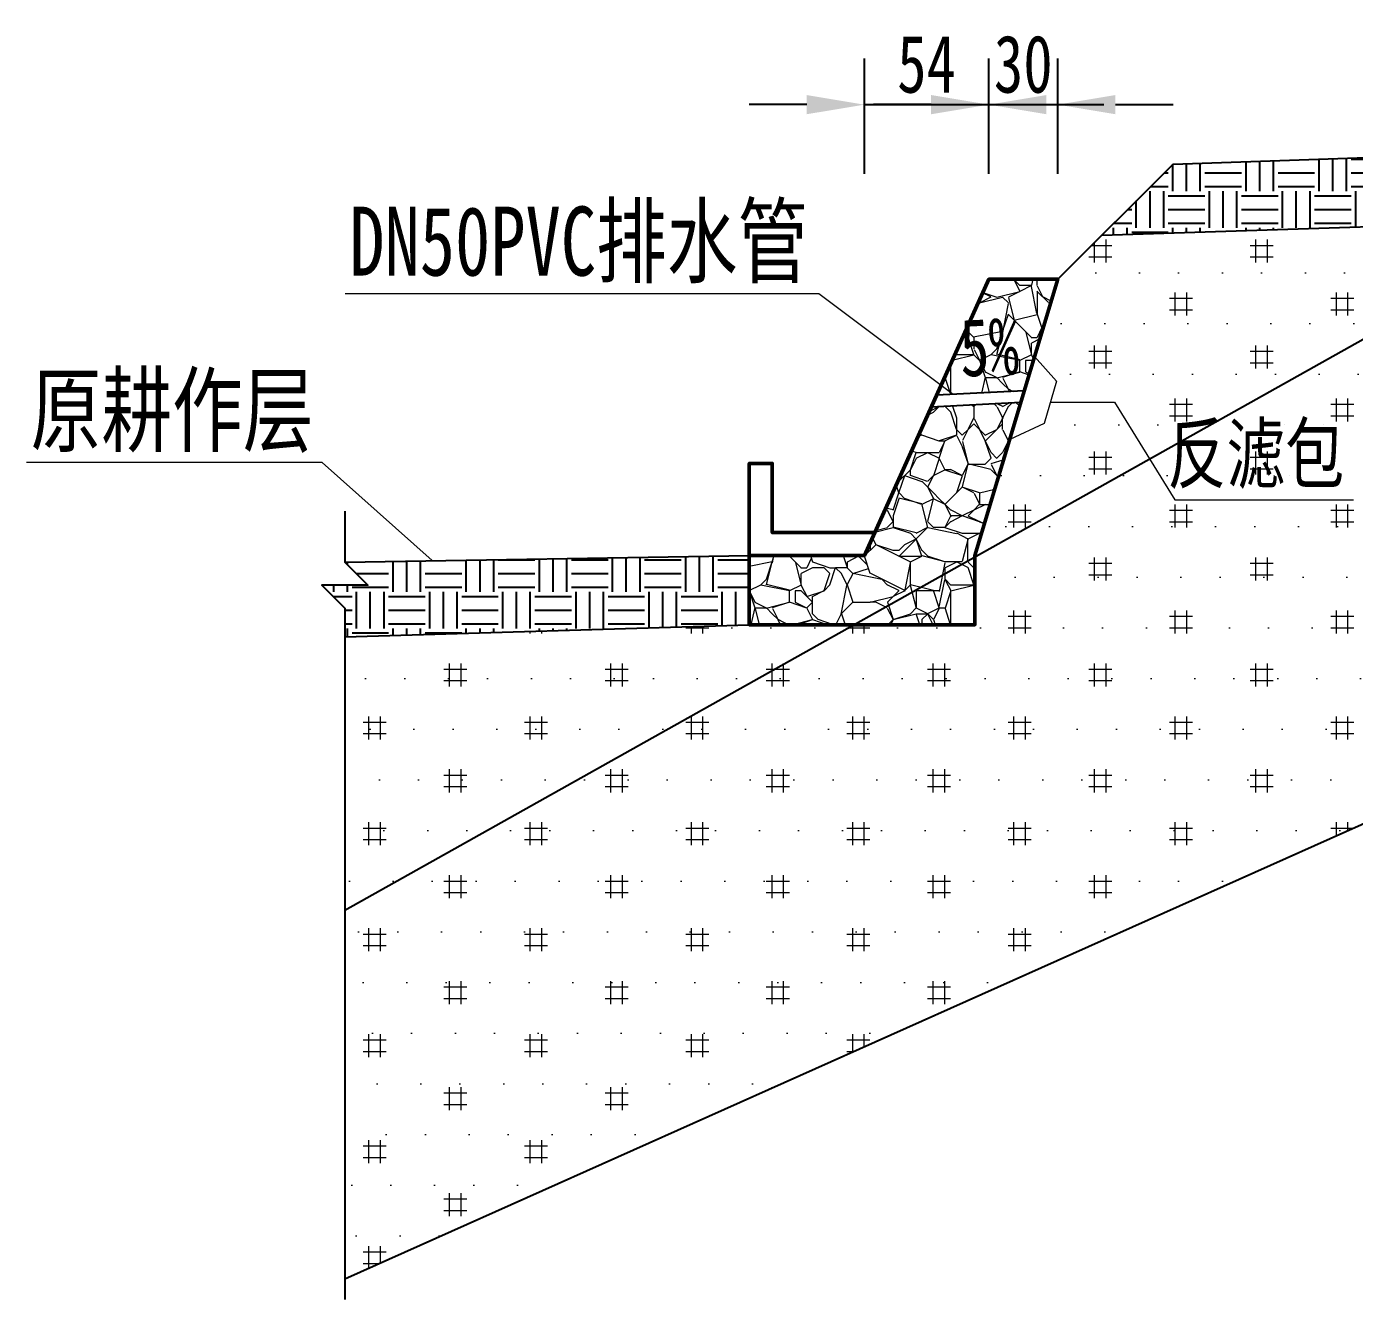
# Model space of a CAD drawing. Extents: x 4283 to 40403, y 1134 to 1764.
# Drawn here: x 4463.3 to 4521, y 1322.5 to 1377.8 of the extents above; entities that cross this region are included whole.
import ezdxf
from ezdxf.enums import TextEntityAlignment as Align

# ---------------------------------------------------------------- set-up
doc = ezdxf.new("R2010")
doc.units = 0
doc.linetypes.add('HIDDEN', pattern=[9.525, 6.35, -3.175])
for name, color, linetype, lineweight in [('0-图案填充 0.09', 8, 'Continuous', 9), ('0-文字 0.15', 7, 'Continuous', 15), ('0-标注 0.09', 4, 'Continuous', 9), ('0-结构粗实线 0.5', 7, 'Continuous', 50), ('0-结构细实线 0.2', 7, 'Continuous', 20)]:
    doc.layers.add(name, color=color, linetype=linetype, lineweight=lineweight)
doc.styles.add('0-仿宋国标', font='', dxfattribs={"width": 0.75})
doc.styles.get('0-仿宋国标').set_extended_font_data('仿宋_GB2312')
doc.dimstyles.new('@100', dxfattribs={"dimtxt": 2.5, "dimasz": 2.5, "dimexe": 2, "dimexo": 0.6, "dimgap": 0.5, "dimtad": 1, "dimdec": 0, "dimlfac": 10, "dimdsep": 46, "dimtxsty": '0-仿宋国标', "dimcen": 3.5, "dimclrd": 4, "dimclre": 4, "dimclrt": 4, "dimazin": 0, "dimtfac": 1, "dimtdec": 0, "dimtmove": 0, "dimatfit": 3, "dimfxl": 3, "dimfxlon": 1, "dimarcsym": 0})

# ---------------------------------------------------------------- blocks, each defined once
blk = doc.blocks.new('*D69')
at = {"layer": '0-标注 0.09', "color": 4, "lineweight": -2, "transparency": 16777216}
for p, q in [((4499.718, 1371.404), (4499.718, 1376.404)), ((4505.118, 1371.404), (4505.118, 1376.404)), ((4497.218, 1374.404), (4494.718, 1374.404)), ((4499.718, 1374.404), (4505.118, 1374.404)), ((4507.618, 1374.404), (4510.118, 1374.404))]:
    blk.add_line(p, q, dxfattribs=at)
at = {"layer": '0-标注 0.09', "color": 4, "transparency": 16777216}
for points in [[(4497.218, 1374.821), (4497.218, 1373.988), (4499.718, 1374.404)], [(4507.618, 1374.821), (4507.618, 1373.988), (4505.118, 1374.404)]]:
    blk.add_solid(points, dxfattribs=at)
at = {"layer": 'Defpoints', "color": 0}
for p in [(4505.118, 1374.404), (4505.118, 1366.826), (4499.718, 1358.826)]:
    blk.add_point(p, dxfattribs=at)
at = {"layer": '0-标注 0.09', "color": 4, "transparency": 16777216, "insert": (4502.418, 1376.154), "char_height": 2.5, "attachment_point": 5, "style": '0-仿宋国标'}
blk.add_mtext('54', dxfattribs=at)
blk = doc.blocks.new('*D70')
at = {"layer": '0-标注 0.09', "color": 4, "lineweight": -2, "transparency": 16777216}
for p, q in [((4505.118, 1371.404), (4505.118, 1376.404)), ((4508.118, 1371.404), (4508.118, 1376.404)), ((4502.618, 1374.404), (4500.118, 1374.404)), ((4505.118, 1374.404), (4508.118, 1374.404)), ((4510.618, 1374.404), (4513.118, 1374.404))]:
    blk.add_line(p, q, dxfattribs=at)
at = {"layer": '0-标注 0.09', "color": 4, "transparency": 16777216}
for points in [[(4502.618, 1374.821), (4502.618, 1373.988), (4505.118, 1374.404)], [(4510.618, 1374.821), (4510.618, 1373.988), (4508.118, 1374.404)]]:
    blk.add_solid(points, dxfattribs=at)
at = {"layer": 'Defpoints', "color": 0}
for p in [(4508.118, 1374.404), (4505.118, 1366.826), (4508.118, 1366.826)]:
    blk.add_point(p, dxfattribs=at)
at = {"layer": '0-标注 0.09', "color": 4, "transparency": 16777216, "insert": (4506.618, 1376.154), "char_height": 2.5, "attachment_point": 5, "style": '0-仿宋国标'}
blk.add_mtext('30', dxfattribs=at)

msp = doc.modelspace()

# ---------------------------------------------------------------- hatches: boundary and pattern name
h = msp.add_hatch()
h.set_pattern_fill('EARTH', color=2, scale=0.25, style=0)
h.set_pattern_definition([(0, (4535.1369, 1029.5337), (1.5875, 1.5875), [1.5875, -1.5875]), (0, (4535.1369, 1030.129), (1.5875, 1.5875), [1.5875, -1.5875]), (0, (4535.1369, 1030.7243), (1.5875, 1.5875), [1.5875, -1.5875]), (90, (4535.3354, 1030.9228), (-1.5875, 1.5875), [1.5875, -1.5875]), (90, (4535.9307, 1030.9228), (-1.5875, 1.5875), [1.5875, -1.5875]), (90, (4536.526, 1030.9228), (-1.5875, 1.5875), [1.5875, -1.5875])])
h.paths.add_polyline_path([(4532.47, 1371.064), (4532.47, 1372.489), (4513.118, 1371.826), (4510.032, 1368.74), (4530.621, 1369.404), (4531.588, 1369.946)])
h.paths.add_polyline_path([(4532.47, 1370.441), (4530.621, 1369.404), (4532.47, 1369.464)], flags=17)
h.paths.add_polyline_path([(4532.47, 1371.064), (4531.588, 1369.946), (4532.47, 1370.441)], flags=17)
h = msp.add_hatch()
h.set_pattern_fill('EARTH', color=2, scale=0.25, style=0)
h.set_pattern_definition([(0, (4536.213, 1037.5358), (1.5875, 1.5875), [1.5875, -1.5875]), (0, (4536.213, 1038.131), (1.5875, 1.5875), [1.5875, -1.5875]), (0, (4536.213, 1038.7264), (1.5875, 1.5875), [1.5875, -1.5875]), (90, (4536.4115, 1038.9248), (-1.5875, 1.5875), [1.5875, -1.5875]), (90, (4537.0068, 1038.9248), (-1.5875, 1.5875), [1.5875, -1.5875]), (90, (4537.6021, 1038.9248), (-1.5875, 1.5875), [1.5875, -1.5875])])
h.paths.add_polyline_path([(4494.718, 1354.826), (4491.323, 1354.772), (4485.578, 1351.551), (4494.718, 1351.826)])
h.paths.add_polyline_path([(4491.323, 1354.772), (4477.16, 1354.545), (4478.16, 1353.545), (4476.16, 1353.545), (4477.16, 1352.545), (4477.16, 1351.297), (4485.578, 1351.551)])
h.paths.add_polyline_path([(4490.541, 1354.013), (4491.338, 1354.81), (4491.994, 1354.154), (4491.197, 1353.357)], flags=24)
at = {"layer": '0-图案填充 0.09'}
h = msp.add_hatch(dxfattribs=at)
h.set_pattern_fill('回填土', color=256, scale=10, style=0, double=1)
h.set_pattern_definition([(0, (-211.54, 390.293), (1.5, 2.2), [0, -1.7, 0, -1.9]), (0, (-212.04, 390.293), (3.5, 2.3), [1, -6]), (0, (-212.04, 390.793), (3.5, 2.3), [1, -6]), (90, (-211.79, 390.043), (-3.5, 2.3), [1, -3.6]), (90, (-211.29, 390.043), (-3.5, 2.3), [1, -3.6])])
h.paths.add_polyline_path([(4532.47, 1348.145), (4532.47, 1358.897), (4531.47, 1359.897), (4533.47, 1359.897), (4532.47, 1360.897), (4532.47, 1369.464), (4530.621, 1369.404), (4504.518, 1354.77), (4504.518, 1351.826), (4499.266, 1351.826), (4477.16, 1339.433), (4477.16, 1323.423)])
h.paths.add_polyline_path([(4499.266, 1351.826), (4494.718, 1351.826), (4477.16, 1351.297), (4477.16, 1339.433)], flags=17)
h.paths.add_polyline_path([(4529.424, 1368.733), (4530.077, 1369.386), (4510.032, 1368.74), (4508.118, 1366.826), (4507.11, 1363.467), (4508.058, 1362.404), (4507.791, 1361.486), (4510.578, 1361.486), (4512.101, 1359.021)], flags=17)
h.paths.add_polyline_path([(4512.101, 1359.021), (4510.578, 1361.486), (4507.791, 1361.486), (4507.524, 1360.567), (4506.03, 1359.865), (4504.518, 1354.826), (4504.518, 1354.77)], flags=17)
h.paths.add_polyline_path([(4512.026, 1356.709), (4521.505, 1356.709), (4521.505, 1361.797), (4512.026, 1361.797)], flags=24)
h = msp.add_hatch(dxfattribs=at)
h.set_pattern_fill('干砌块石1', color=256, scale=10, style=0, double=1)
h.set_pattern_definition([(180, (-203.29, 400.293), (-1e-15, -10), [0.25, -9.75]), (71.5651, (-202.79, 398.543), (-1.17e-05, 9.999998), [0.79057, -30.8322]), (135, (-202.54, 399.293), (0, 10.000003), [0.353553, -13.7886]), (180, (-202.54, 398.543), (-1e-15, -10), [0.25, -9.75]), (135, (-202.79, 399.543), (0, 10.000003), [0.353553, -13.7886]), (18.4349, (-202.79, 399.793), (-9.999998, 1.17e-05), [0.79057, -30.8322]), (225, (-202.54, 399.793), (1e-15, 10.000003), [0.353553, -13.7886]), (333.435, (-202.79, 399.543), (-10, -1.34e-05), [0.559017, -21.8017]), (180, (-202.29, 399.793), (-1e-15, -10), [0.25, -9.75]), (225, (-202.29, 399.293), (1e-15, 10.000003), [0.353553, -13.7886]), (270, (-202.54, 399.043), (10, -2e-15), [0.5, -9.5]), (333.435, (-202.04, 399.793), (-10, -1.34e-05), [0.559017, -21.8017]), (26.5651, (-202.29, 399.293), (-10, -4e-06), [0.559017, -21.8017]), (153.435, (-201.79, 399.543), (-10, -1.34e-05), [0.559017, -21.8017]), (18.4349, (-202.29, 399.293), (-9.999998, 1.17e-05), [0.79057, -30.8322]), (45, (-201.79, 397.543), (0, 10.000003), [0.353553, -13.7886]), (0, (-201.79, 397.793), (0, 10), [0.25, -9.75]), (296.565, (-203.04, 398.043), (1.34e-05, 10), [0.559017, -21.8017]), (288.435, (-203.04, 398.293), (-5.8e-06, 9.999998), [0.79057, -30.8322]), (333.435, (-202.79, 397.543), (-10, -1.34e-05), [0.559017, -21.8017]), (0, (-202.79, 397.293), (0, 10), [0.5, -9.5]), (315, (-202.29, 397.293), (2e-15, 10.000003), [0.353553, -13.7886]), (270, (-202.04, 397.293), (10, -2e-15), [0.25, -9.75]), (26.5651, (-202.29, 397.293), (-10, -4e-06), [0.559017, -21.8017]), (108.435, (-201.79, 397.543), (-5.8e-06, 9.999998), [0.79057, -30.8322]), (225, (-201.79, 397.543), (1e-15, 10.000003), [0.353553, -13.7886]), (315, (-202.04, 397.043), (2e-15, 10.000003), [0.353553, -13.7886]), (116.565, (-201.79, 397.793), (1.34e-05, 10), [0.559017, -21.8017]), (0, (-202.04, 398.293), (0, 10), [0.5, -9.5]), (153.435, (-202.04, 398.293), (-10, -1.34e-05), [0.559017, -21.8017]), (225, (-202.79, 398.543), (1e-15, 10.000003), [0.353553, -13.7886]), (341.565, (-202.54, 398.543), (-9.999998, 5.8e-06), [0.79057, -30.8322]), (45, (-201.79, 398.293), (0, 10.000003), [0.353553, -13.7886]), (45, (-201.79, 396.293), (0, 10.000003), [0.353553, -13.7886]), (315, (-201.79, 395.543), (2e-15, 10.000003), [0.353553, -13.7886]), (101.31, (-202.79, 395.293), (-1.375e-05, 10.0000029), [1.27475, -49.7154]), (153.435, (-202.04, 395.793), (-10, -1.34e-05), [0.559017, -21.8017]), (116.565, (-202.54, 396.043), (1.34e-05, 10), [0.559017, -21.8017]), (270, (-202.79, 396.293), (10, -2e-15), [1, -9]), (315, (-202.79, 396.293), (2e-15, 10.000003), [0.707107, -13.435]), (315, (-202.29, 395.793), (2e-15, 10.000003), [0.353553, -13.7886]), (251.565, (-201.79, 396.543), (5.8e-06, 9.999998), [0.79057, -30.8322]), (333.435, (-202.04, 395.543), (-10, -1.34e-05), [0.559017, -21.8017]), (63.4349, (-202.04, 395.793), (4e-06, 10), [0.559017, -21.8017]), (315, (-202.04, 395.793), (2e-15, 10.000003), [0.353553, -13.7886]), (0, (-201.79, 394.293), (0, 10), [0.25, -9.75]), (71.5651, (-201.79, 393.543), (-1.17e-05, 9.999998), [0.79057, -30.8322]), (0, (-203.04, 394.293), (0, 10), [0.25, -9.75]), (206.565, (-202.54, 394.293), (-10, 1.34e-05), [0.559017, -21.8017]), (270, (-203.04, 394.043), (10, -2e-15), [0.5, -9.5]), (180, (-202.04, 394.293), (-1e-15, -10), [0.5, -9.5]), (63.4349, (-202.79, 394.293), (4e-06, 10), [0.447214, -21.9135]), (341.565, (-202.54, 394.543), (-9.999998, 5.8e-06), [0.79057, -30.8322]), (71.5651, (-202.04, 393.293), (-1.17e-05, 9.999998), [0.79057, -30.8322]), (135, (-201.79, 394.043), (0, 10.000003), [0.353553, -13.7886]), (45, (-202.04, 393.293), (-10.000003, 0), [0.353553, -13.7886]), (288.435, (-202.79, 395.293), (-5.8e-06, 9.999998), [0.79057, -30.8322]), (255.964, (-202.79, 397.543), (-4.49e-05, 10.0000058), [1.03078, -40.2003]), (296.565, (-202.04, 397.043), (1.34e-05, 10), [0.559017, -21.8017]), (90, (-202.79, 396.543), (-10, 6e-16), [0.75, -9.25]), (315, (-201.79, 396.793), (2e-15, 10.000003), [0.353553, -13.7886]), (315, (-204.04, 399.793), (2e-15, 10.000003), [0.353553, -13.7886]), (26.5651, (-203.79, 399.043), (-10, -4e-06), [0.559017, -21.8017]), (153.435, (-203.29, 399.293), (-10, -1.34e-05), [0.559017, -21.8017]), (108.435, (-204.79, 399.043), (-5.8e-06, 9.999998), [0.79057, -30.8322]), (45, (-205.04, 398.793), (-10.000003, 0), [0.353553, -13.7886]), (225, (-204.79, 400.043), (1e-15, 10.000003), [0.353553, -13.7886]), (296.565, (-205.04, 399.793), (1.34e-05, 10), [0.559017, -21.8017]), (315, (-204.79, 399.293), (2e-15, 10.000003), [0.353553, -13.7886]), (45, (-204.54, 399.043), (0, 10.000003), [0.353553, -13.7886]), (198.435, (-204.04, 399.043), (-9.999998, -5.8e-06), [0.79057, -30.8322]), (63.4349, (-204.29, 399.293), (4e-06, 10), [0.559017, -21.8017]), (251.565, (-204.04, 399.793), (5.8e-06, 9.999998), [0.79057, -30.8322]), (0, (-204.29, 399.043), (0, 10), [0.5, -9.5]), (104.036, (-203.79, 396.793), (4.49e-05, 10.0000058), [1.03078, -40.2003]), (45, (-204.04, 397.793), (0, 10.000003), [0.707107, -13.435]), (90, (-204.04, 397.043), (-10, 6e-16), [0.25, -9.75]), (90, (-204.04, 397.293), (-10, 6e-16), [0.25, -9.75]), (63.4349, (-204.04, 397.793), (4e-06, 10), [0.559017, -21.8017]), (0, (-203.79, 398.293), (0, 10), [0.25, -9.75]), (194.036, (-204.29, 397.793), (-10.0000058, 4.49e-05), [1.03078, -40.2003]), (270, (-205.29, 397.543), (10, -2e-15), [0.5, -9.5]), (0, (-205.29, 397.043), (0, 10), [0.25, -9.75]), (296.565, (-204.54, 398.293), (1.34e-05, 10), [0.559017, -21.8017]), (168.69, (-203.79, 396.793), (-10.0000029, 1.375e-05), [1.27475, -49.7154]), (135, (-204.04, 397.543), (0, 10.000003), [0.353553, -13.7886]), (0, (-205.04, 397.043), (0, 10), [1, -9]), (0, (-204.29, 397.793), (0, 10), [0.25, -9.75]), (315, (-204.79, 398.543), (2e-15, 10.000003), [0.353553, -13.7886]), (108.435, (-203.79, 398.293), (-5.8e-06, 9.999998), [0.79057, -30.8322]), (296.565, (-204.79, 398.793), (1.34e-05, 10), [0.559017, -21.8017]), (270, (-203.79, 399.043), (10, -2e-15), [0.75, -9.25]), (284.036, (-206.04, 399.793), (4.49e-05, 10.0000058), [1.03078, -40.2003]), (296.565, (-206.29, 400.043), (1.34e-05, 10), [0.559017, -21.8017]), (288.435, (-206.04, 399.543), (-5.8e-06, 9.999998), [0.79057, -30.8322]), (333.435, (-207.54, 399.293), (-10, -1.34e-05), [0.559017, -21.8017]), (116.565, (-206.79, 398.543), (1.34e-05, 10), [0.559017, -21.8017]), (71.5651, (-207.04, 399.043), (-1.17e-05, 9.999998), [0.79057, -30.8322]), (0, (-207.54, 399.293), (0, 10), [0.5, -9.5]), (63.4349, (-207.04, 399.293), (4e-06, 10), [0.559017, -21.8017]), (180, (-206.79, 399.793), (-1e-15, -10), [0.25, -9.75]), (26.5651, (-206.79, 399.793), (-10, -4e-06), [0.559017, -21.8017]), (180, (-206.54, 398.543), (-1e-15, -10), [0.25, -9.75]), (198.435, (-206.29, 400.043), (-9.999998, -5.8e-06), [0.79057, -30.8322]), (333.435, (-206.04, 397.793), (-10, -1.34e-05), [0.559017, -21.8017]), (251.565, (-206.04, 398.293), (5.8e-06, 9.999998), [0.79057, -30.8322]), (333.435, (-207.29, 397.293), (-10, -1.34e-05), [0.559017, -21.8017]), (296.565, (-207.54, 397.793), (1.34e-05, 10), [0.559017, -21.8017]), (135, (-206.79, 397.043), (0, 10.000003), [0.353553, -13.7886]), (135, (-207.04, 397.293), (0, 10.000003), [0.353553, -13.7886]), (135, (-207.29, 397.543), (-10.000003, 0), [0.353553, -13.7886]), (63.4349, (-207.54, 397.793), (4e-06, 10), [0.559017, -21.8017]), (225, (-207.29, 398.293), (1e-15, 10.000003), [0.353553, -13.7886]), (135, (-206.54, 396.793), (0, 10.000003), [0.353553, -13.7886]), (45, (-206.79, 397.043), (-10.000003, 0), [1.06066, -13.0815]), (75.9638, (-206.04, 397.793), (-1e-05, 10.0000058), [1.03078, -40.2003]), (26.5651, (-207.29, 398.293), (-10, -4e-06), [0.559017, -21.8017]), (341.565, (-206.79, 398.543), (-9.999998, 5.8e-06), [0.79057, -30.8322]), (251.565, (-207.04, 399.043), (5.8e-06, 9.999998), [0.79057, -30.8322]), (243.435, (-205.79, 398.793), (-1.34e-05, 10), [0.559017, -21.8017]), (153.435, (-206.04, 398.293), (-10, -1.34e-05), [0.559017, -21.8017]), (296.565, (-205.54, 397.543), (1.34e-05, 10), [0.559017, -21.8017]), (225, (-205.29, 397.043), (1e-15, 10.000003), [0.353553, -13.7886]), (206.565, (-205.04, 397.043), (-10, 1.34e-05), [0.559017, -21.8017]), (161.565, (-205.29, 397.543), (-9.999998, 5.8e-06), [0.79057, -30.8322]), (345.964, (-205.79, 398.793), (-10.0000058, -4.49e-05), [1.03078, -40.2003]), (0, (-205.79, 398.793), (0, 10), [0.75, -9.25]), (284.036, (-204.04, 396.043), (4.49e-05, 10.0000058), [1.03078, -40.2003]), (206.565, (-203.54, 396.293), (-10, 1.34e-05), [0.559017, -21.8017]), (180, (-203.29, 396.543), (-1e-15, -10), [0.25, -9.75]), (14.0362, (-205.29, 395.793), (-10.0000058, 1e-05), [1.03078, -40.2003]), (26.5651, (-205.29, 395.793), (-10, -4e-06), [0.559017, -21.8017]), (153.435, (-204.79, 396.043), (-10, -1.34e-05), [0.559017, -21.8017]), (341.565, (-205.29, 396.293), (-9.999998, 5.8e-06), [0.79057, -30.8322]), (315, (-204.29, 396.043), (2e-15, 10.000003), [0.353553, -13.7886]), (14.0362, (-204.54, 396.043), (-10.0000058, 1e-05), [1.03078, -40.2003]), (26.5651, (-205.29, 393.293), (-10, -4e-06), [0.559017, -21.8017]), (45, (-204.79, 393.543), (0, 10.000003), [0.353553, -13.7886]), (71.5651, (-204.54, 393.793), (-1.17e-05, 9.999998), [0.79057, -30.8322]), (75.9638, (-204.54, 393.543), (-1e-05, 10.0000058), [1.03078, -40.2003]), (165.964, (-203.54, 393.293), (-10.0000058, -4.49e-05), [1.03078, -40.2003]), (168.69, (-203.54, 393.293), (-10.0000029, 1.375e-05), [1.27475, -49.7154]), (258.69, (-204.04, 395.793), (1.375e-05, 10.0000029), [1.27475, -49.7154]), (315, (-204.04, 395.293), (-10.000003, 2e-15), [1.06066, -13.0815]), (71.5651, (-204.29, 394.543), (-1.17e-05, 9.999998), [0.79057, -30.8322]), (333.435, (-206.29, 395.793), (-10, -1.34e-05), [0.559017, -21.8017]), (206.565, (-206.04, 396.543), (-10, 1.34e-05), [0.559017, -21.8017]), (180, (-206.04, 396.543), (-1e-15, -10), [0.5, -9.5]), (180, (-206.79, 396.043), (-1e-15, -10), [0.5, -9.5]), (135, (-207.29, 396.043), (0, 10.000003), [0.353553, -13.7886]), (348.69, (-207.54, 396.043), (-10.0000029, 1.375e-05), [1.27475, -49.7154]), (243.435, (-206.54, 396.543), (-1.34e-05, 10), [0.559017, -21.8017]), (341.565, (-206.79, 396.043), (-9.999998, 5.8e-06), [0.79057, -30.8322]), (225, (-206.54, 396.293), (1e-15, 10.000003), [0.353553, -13.7886]), (0, (-206.54, 393.543), (0, 10), [1, -9]), (108.435, (-205.54, 393.543), (-5.8e-06, 9.999998), [0.79057, -30.8322]), (153.435, (-205.79, 394.293), (-10, -1.34e-05), [0.559017, -21.8017]), (135, (-205.54, 394.293), (0, 10.000003), [0.353553, -13.7886]), (270, (-205.54, 394.293), (10, -2e-15), [0.25, -9.75]), (270, (-205.54, 394.043), (10, -2e-15), [0.25, -9.75]), (14.0362, (-206.54, 393.293), (-10.0000058, 1e-05), [1.03078, -40.2003]), (258.69, (-206.79, 394.543), (1.375e-05, 10.0000029), [1.27475, -49.7154]), (180, (-207.04, 393.293), (-1e-15, -10), [0.25, -9.75]), (270, (-206.79, 394.293), (10, -2e-15), [0.5, -9.5]), (161.565, (-206.79, 394.543), (-9.999998, 5.8e-06), [0.79057, -30.8322]), (315, (-206.79, 393.793), (2e-15, 10.000003), [0.353553, -13.7886]), (206.565, (-206.29, 394.543), (-10, 1.34e-05), [0.559017, -21.8017]), (180, (-206.04, 394.543), (-1e-15, -10), [0.75, -9.25]), (296.565, (-206.79, 393.793), (1.34e-05, 10), [0.559017, -21.8017]), (255.964, (-205.79, 395.543), (-4.49e-05, 10.0000058), [1.03078, -40.2003]), (90, (-205.79, 394.543), (-10, 6e-16), [1, -9]), (26.5651, (-205.79, 395.543), (-10, -4e-06), [0.559017, -21.8017]), (191.31, (-204.29, 394.543), (-10.0000029, -1.375e-05), [1.27475, -49.7154]), (296.565, (-205.54, 393.793), (1.34e-05, 10), [0.559017, -21.8017]), (315, (-205.54, 393.543), (2e-15, 10.000003), [0.353553, -13.7886]), (0, (-206.04, 395.793), (0, 10), [0.75, -9.25]), (161.565, (-205.29, 396.293), (-9.999998, 5.8e-06), [0.79057, -30.8322]), (333.435, (-205.79, 396.543), (-10, -1.34e-05), [0.559017, -21.8017]), (75.9638, (-207.54, 396.293), (-1e-05, 10.0000058), [1.03078, -40.2003]), (296.565, (-206.79, 397.043), (1.34e-05, 10), [0.559017, -21.8017]), (153.435, (-206.04, 396.543), (-10, -1.34e-05), [0.559017, -21.8017]), (206.565, (-205.54, 396.793), (-10, 1.34e-05), [0.559017, -21.8017]), (225, (-205.54, 396.793), (1e-15, 10.000003), [0.353553, -13.7886]), (116.565, (-203.54, 396.293), (1.34e-05, 10), [0.559017, -21.8017]), (135, (-203.54, 396.543), (0, 10.000003), [0.353553, -13.7886]), (14.0362, (-203.79, 395.043), (-10.0000058, 1e-05), [1.03078, -40.2003]), (206.565, (-203.04, 396.543), (-10, 1.34e-05), [0.559017, -21.8017]), (284.036, (-203.29, 394.543), (4.49e-05, 10.0000058), [1.03078, -40.2003]), (206.565, (-203.04, 393.543), (-10, 1.34e-05), [0.559017, -21.8017]), (333.435, (-203.54, 398.293), (-10, -1.34e-05), [0.559017, -21.8017]), (180, (-203.04, 396.543), (-1e-15, -10), [0.5, -9.5]), (18.4349, (-203.54, 398.293), (-9.999998, 1.17e-05), [0.79057, -30.8322]), (206.565, (-202.79, 399.543), (-10, 1.34e-05), [0.559017, -21.8017]), (315, (-203.54, 394.793), (-10.000003, 2e-15), [0.707107, -13.435]), (180, (-203.04, 393.293), (-1e-15, -10), [0.25, -9.75]), (14.0362, (-203.4567, 399.3764), (-10.0000058, 1e-05), [0.687184, -40.5439]), (315, (-206.29, 400.293), (-10.000003, 2e-15), [0.353553, -13.7886]), (45, (-206.04, 400.043), (-10.000003, 0), [0.353553, -13.7886]), (315, (-205.29, 400.293), (-10.000003, 2e-15), [0.353553, -13.7886]), (26.5651, (-205.04, 400.043), (-10, -4e-06), [0.559017, -21.8017]), (243.435, (-205.79, 400.293), (-1.34e-05, 10), [0.559017, -21.8017]), (116.565, (-205.04, 399.793), (1.34e-05, 10), [0.559017, -21.8017]), (270, (-206.29, 400.293), (10, -2e-15), [0.25, -9.75]), (243.435, (-201.79, 400.293), (-1.34e-05, 10), [0.559017, -21.8017]), (296.565, (-204.29, 400.293), (1.34e-05, 10), [0.559017, -21.8017]), (71.5651, (-203.79, 399.543), (-1.17e-05, 9.999998), [0.79057, -30.8322]), (225, (-204.54, 400.293), (-10.000003, 1e-15), [0.353553, -13.7886]), (315, (-203.29, 400.293), (2e-15, 10.000003), [0.707107, -13.435]), (116.565, (-203.04, 399.793), (1.34e-05, 10), [0.559017, -21.8017]), (255.964, (-203.54, 400.293), (-4.49e-05, 10.0000058), [0.801715, -40.4293]), (45, (-202.04, 400.043), (-10.000003, 0), [0.353553, -13.7886]), (116.565, (-202.54, 392.043), (1.34e-05, 10), [0.559017, -21.8017]), (45, (-202.79, 392.543), (-10.000003, 0), [0.353553, -13.7886]), (90, (-202.54, 392.293), (-10, 6e-16), [0.75, -9.25]), (315, (-202.54, 392.293), (-10.000003, 2e-15), [0.353553, -13.7886]), (26.5651, (-202.04, 391.543), (-10, -4e-06), [0.559017, -21.8017]), (161.565, (-201.54, 391.793), (-9.999998, 5.8e-06), [0.79057, -30.8322]), (341.565, (-202.54, 392.043), (-9.999998, 5.8e-06), [0.79057, -30.8322]), (206.565, (-201.79, 391.793), (-10, 1.34e-05), [0.559017, -21.8017]), (26.5651, (-201.79, 390.293), (-10, -4e-06), [0.279508, -22.0812]), (18.4349, (-201.79, 390.543), (-9.999998, 1.17e-05), [0.263523, -31.3593]), (296.565, (-202.29, 391.293), (1.34e-05, 10), [0.559017, -21.8017]), (26.5651, (-203.04, 391.043), (-10, -4e-06), [0.559017, -21.8017]), (315, (-202.54, 391.293), (-10.000003, 2e-15), [0.353553, -13.7886]), (315, (-202.29, 391.043), (-10.000003, 2e-15), [0.353553, -13.7886]), (315, (-202.04, 390.793), (-10.000003, 2e-15), [0.353553, -13.7886]), (296.565, (-202.04, 390.793), (1.34e-05, 10), [0.559017, -21.8017]), (225, (-202.04, 391.543), (1e-15, 10.000003), [0.353553, -13.7886]), (225, (-202.29, 391.543), (-10.000003, 1e-15), [0.353553, -13.7886]), (116.565, (-203.79, 391.543), (1.34e-05, 10), [0.559017, -21.8017]), (333.435, (-204.04, 392.043), (-10, -1.34e-05), [0.559017, -21.8017]), (45, (-203.54, 391.543), (0, 10.000003), [0.353553, -13.7886]), (255.964, (-205.04, 392.543), (-4.49e-05, 10.0000058), [1.03078, -40.2003]), (333.435, (-205.04, 392.793), (-10, -1.34e-05), [0.559017, -21.8017]), (284.036, (-205.04, 392.543), (4.49e-05, 10.0000058), [1.03078, -40.2003]), (135, (-204.29, 392.293), (-10.000003, 0), [0.353553, -13.7886]), (180, (-204.54, 392.543), (-1e-15, -10), [0.5, -9.5]), (225, (-205.04, 391.793), (1e-15, 10.000003), [0.353553, -13.7886]), (315, (-205.04, 391.793), (2e-15, 10.000003), [0.353553, -13.7886]), (14.0362, (-204.54, 392.543), (-10.0000058, 1e-05), [1.03078, -40.2003]), (135, (-204.04, 392.043), (0, 10.000003), [0.353553, -13.7886]), (296.565, (-204.29, 392.543), (1.34e-05, 10), [0.559017, -21.8017]), (198.435, (-203.54, 392.793), (-9.999998, -5.8e-06), [0.79057, -30.8322]), (296.565, (-203.54, 391.293), (1.34e-05, 10), [0.559017, -21.8017]), (243.435, (-203.29, 390.793), (-1.34e-05, 10), [0.559017, -21.8017]), (270, (-203.29, 390.793), (10, -2e-15), [0.5, -9.5]), (296.565, (-204.54, 391.293), (1.34e-05, 10), [0.559017, -21.8017]), (243.435, (-204.29, 390.793), (-1.34e-05, 10), [0.559017, -21.8017]), (90, (-204.29, 390.293), (-10, 6e-16), [0.5, -9.5]), (225, (-204.29, 390.543), (-10.000003, 1e-15), [0.353553, -13.7886]), (63.4349, (-204.29, 390.793), (4e-06, 10), [0.559017, -21.8017]), (333.435, (-204.79, 391.543), (-10, -1.34e-05), [0.559017, -21.8017]), (26.5651, (-204.29, 391.293), (-10, -4e-06), [0.559017, -21.8017]), (315, (-204.79, 391.543), (-10.000003, 2e-15), [0.353553, -13.7886]), (45, (-204.04, 391.293), (-10.000003, 0), [0.353553, -13.7886]), (315, (-203.79, 391.543), (-10.000003, 2e-15), [0.353553, -13.7886]), (116.565, (-203.29, 391.043), (1.34e-05, 10), [0.559017, -21.8017]), (90, (-206.54, 391.543), (-10, 6e-16), [0.25, -9.75]), (0, (-206.54, 391.543), (0, 10), [0.75, -9.25]), (26.5651, (-207.54, 392.293), (-10, -4e-06), [0.559017, -21.8017]), (180, (-206.79, 392.543), (-1e-15, -10), [0.25, -9.75]), (315, (-207.54, 392.293), (-10.000003, 2e-15), [0.353553, -13.7886]), (243.435, (-207.04, 392.543), (-1.34e-05, 10), [0.559017, -21.8017]), (116.565, (-207.29, 391.793), (1.34e-05, 10), [0.559017, -21.8017]), (108.435, (-206.54, 391.793), (-5.8e-06, 9.999998), [0.79057, -30.8322]), (270, (-205.54, 391.293), (10, -2e-15), [0.5, -9.5]), (243.435, (-205.54, 390.793), (-1.34e-05, 10), [0.559017, -21.8017]), (270, (-206.29, 390.793), (10, -2e-15), [0.5, -9.5]), (270, (-205.54, 391.293), (10, -2e-15), [0.5, -9.5]), (225, (-205.54, 390.543), (-10.000003, 1e-15), [0.353553, -13.7886]), (108.435, (-206.29, 390.293), (-5.8e-06, 9.999998), [0.79057, -30.8322]), (180, (-206.79, 391.293), (-1e-15, -10), [0.25, -9.75]), (45, (-207.29, 391.043), (0, 10.000003), [0.353553, -13.7886]), (26.5651, (-207.54, 391.043), (-10, -4e-06), [0.559017, -21.8017]), (135, (-206.54, 391.043), (0, 10.000003), [0.353553, -13.7886]), (288.435, (-207.29, 392.043), (-5.8e-06, 9.999998), [0.79057, -30.8322]), (26.5651, (-207.04, 391.293), (-10, -4e-06), [0.559017, -21.8017]), (288.435, (-206.54, 391.543), (-5.8e-06, 9.999998), [0.79057, -30.8322]), (315, (-205.79, 391.543), (-10.000003, 2e-15), [0.353553, -13.7886]), (116.565, (-207.04, 391.293), (1.34e-05, 10), [0.559017, -21.8017]), (168.69, (-205.29, 391.543), (-10.0000029, 1.375e-05), [1.27475, -49.7154]), (225, (-205.29, 391.543), (1e-15, 10.000003), [0.353553, -13.7886]), (296.565, (-205.54, 390.793), (1.34e-05, 10), [0.559017, -21.8017]), (315, (-205.54, 390.543), (2e-15, 10.000003), [0.353553, -13.7886]), (14.0362, (-203.54, 391.793), (-10.0000058, 1e-05), [1.03078, -40.2003]), (161.565, (-202.79, 392.543), (-9.999998, 5.8e-06), [0.79057, -30.8322]), (333.435, (-203.29, 392.793), (-10, -1.34e-05), [0.559017, -21.8017]), (18.4349, (-203.29, 391.793), (-9.999998, 1.17e-05), [0.79057, -30.8322]), (198.435, (-202.54, 391.293), (-9.999998, -5.8e-06), [0.79057, -30.8322]), (45, (-203.29, 390.793), (-10.000003, 0), [0.353553, -13.7886]), (108.435, (-207.04, 392.543), (-5.8e-06, 9.999998), [0.79057, -30.8322]), (78.6901, (-207.04, 392.543), (-3.7e-06, 10.0000029), [1.27475, -49.7154]), (251.565, (-206.54, 393.293), (5.8e-06, 9.999998), [0.79057, -30.8322]), (288.435, (-205.29, 393.293), (-5.8e-06, 9.999998), [0.79057, -30.8322]), (90, (-206.54, 391.793), (-10, 6e-16), [1.5, -8.5]), (296.565, (-205.29, 393.293), (1.34e-05, 10), [0.559017, -21.8017]), (90, (-203.54, 392.793), (-10, 6e-16), [0.5, -9.5]), (296.565, (-203.04, 393.543), (1.34e-05, 10), [0.559017, -21.8017]), (18.4349, (-202.79, 393.043), (-9.999998, 1.17e-05), [0.79057, -30.8322]), (270, (-203.29, 393.293), (10, -2e-15), [0.5, -9.5]), (135, (-202.54, 392.793), (0, 10.000003), [0.707107, -13.435]), (26.5651, (-202.54, 393.043), (-10, -4e-06), [0.559017, -21.8017]), (71.5651, (-208.29, 398.543), (-1.17e-05, 9.999998), [0.79057, -30.8322]), (161.565, (-208.04, 399.293), (-9.999998, 5.8e-06), [0.79057, -30.8322]), (63.4349, (-208.29, 398.543), (4e-06, 10), [0.559017, -21.8017]), (198.435, (-207.79, 400.043), (-9.999998, -5.8e-06), [0.79057, -30.8322]), (0, (-208.79, 399.793), (0, 10), [0.25, -9.75]), (26.5651, (-208.54, 399.793), (-10, -4e-06), [0.559017, -21.8017]), (288.435, (-209.79, 399.293), (-5.8e-06, 9.999998), [0.79057, -30.8322]), (153.435, (-209.04, 399.793), (-10, -1.34e-05), [0.559017, -21.8017]), (296.565, (-210.04, 399.543), (1.34e-05, 10), [0.559017, -21.8017]), (194.036, (-208.79, 399.543), (-10.0000058, 4.49e-05), [1.03078, -40.2003]), (333.435, (-209.29, 400.043), (-10, -1.34e-05), [0.559017, -21.8017]), (161.565, (-208.79, 399.793), (-9.999998, 5.8e-06), [0.79057, -30.8322]), (153.435, (-208.54, 399.543), (-10, -1.34e-05), [0.559017, -21.8017]), (0, (-210.04, 399.543), (0, 10), [1.5, -8.5]), (165.964, (-207.79, 397.043), (-10.0000058, -4.49e-05), [1.03078, -40.2003]), (161.565, (-207.79, 397.043), (-9.999998, 5.8e-06), [0.79057, -30.8322]), (135, (-208.54, 397.293), (0, 10.000003), [0.353553, -13.7886]), (71.5651, (-208.79, 397.543), (-1.17e-05, 9.999998), [0.79057, -30.8322]), (341.565, (-208.54, 398.293), (-9.999998, 5.8e-06), [0.79057, -30.8322]), (161.565, (-209.29, 396.793), (-9.999998, 5.8e-06), [0.79057, -30.8322]), (345.964, (-210.04, 397.043), (-10.0000058, -4.49e-05), [1.03078, -40.2003]), (71.5651, (-209.04, 396.793), (-1.17e-05, 9.999998), [0.79057, -30.8322]), (108.435, (-208.79, 397.543), (-5.8e-06, 9.999998), [0.79057, -30.8322]), (315, (-209.04, 398.293), (2e-15, 10.000003), [0.353553, -13.7886]), (45, (-208.79, 398.043), (0, 10.000003), [0.707107, -13.435]), (333.435, (-209.54, 398.543), (-10, -1.34e-05), [0.559017, -21.8017]), (90, (-208.29, 398.293), (-10, 6e-16), [0.25, -9.75]), (288.435, (-209.79, 399.043), (-5.8e-06, 9.999998), [0.79057, -30.8322]), (0, (-210.79, 399.793), (0, 10), [0.5, -9.5]), (333.435, (-211.29, 400.043), (-10, -1.34e-05), [0.559017, -21.8017]), (243.435, (-210.79, 399.793), (-1.34e-05, 10), [0.559017, -21.8017]), (243.435, (-211.04, 399.293), (-1.34e-05, 10), [0.559017, -21.8017]), (75.9638, (-210.54, 398.543), (-1e-05, 10.0000058), [1.03078, -40.2003]), (153.435, (-210.29, 399.543), (-10, -1.34e-05), [0.559017, -21.8017]), (251.565, (-210.79, 399.793), (5.8e-06, 9.999998), [0.79057, -30.8322]), (243.435, (-211.04, 399.043), (-1.34e-05, 10), [0.559017, -21.8017]), (63.4349, (-211.54, 399.543), (4e-06, 10), [0.559017, -21.8017]), (225, (-211.29, 398.793), (1e-15, 10.000003), [0.353553, -13.7886]), (135, (-210.29, 398.043), (0, 10.000003), [0.353553, -13.7886]), (341.565, (-211.04, 398.293), (-9.999998, 5.8e-06), [0.79057, -30.8322]), (116.565, (-211.04, 397.043), (1.34e-05, 10), [0.559017, -21.8017]), (71.5651, (-211.29, 397.543), (-1.17e-05, 9.999998), [0.79057, -30.8322]), (258.69, (-210.29, 398.043), (1.375e-05, 10.0000029), [1.1837, -49.8065]), (153.435, (-210.64, 396.843), (-10, -1.34e-05), [0.447214, -21.9135]), (90, (-211.04, 396.793), (-10, 6e-16), [0.25, -9.75]), (135, (-211.04, 397.043), (0, 10.000003), [0.353553, -13.7886]), (135, (-211.29, 397.293), (0, 10.000003), [0.353553, -13.7886]), (45, (-211.54, 397.793), (0, 10.000003), [0.353553, -13.7886]), (75.9638, (-210.54, 398.293), (-1e-05, 10.0000058), [1.03078, -40.2003]), (26.5651, (-211.04, 398.293), (-10, -4e-06), [0.559017, -21.8017]), (315, (-211.29, 398.543), (2e-15, 10.000003), [0.353553, -13.7886]), (45, (-211.54, 398.293), (0, 10.000003), [0.353553, -13.7886]), (270, (-211.29, 398.543), (10, -2e-15), [0.5, -9.5]), (198.435, (-210.04, 397.043), (-9.999998, -5.8e-06), [0.79057, -30.8322]), (191.31, (-209.04, 398.293), (-10.0000029, -1.375e-05), [1.27475, -49.7154]), (284.036, (-210.29, 398.043), (4.49e-05, 10.0000058), [1.03078, -40.2003]), (198.435, (-209.54, 400.043), (-9.999998, -5.8e-06), [0.79057, -30.8322]), (315, (-210.29, 399.793), (2e-15, 10.000003), [0.353553, -13.7886]), (198.435, (-209.54, 398.293), (-9.999998, -5.8e-06), [0.79057, -30.8322]), (45, (-210.29, 399.293), (0, 10.000003), [0.353553, -13.7886]), (26.5651, (-208.54, 395.293), (-10, -4e-06), [0.559017, -21.8017]), (225, (-208.54, 395.293), (-10.000003, 1e-15), [0.353553, -13.7886]), (315, (-208.29, 395.793), (2e-15, 10.000003), [0.353553, -13.7886]), (116.565, (-207.79, 395.043), (1.34e-05, 10), [0.559017, -21.8017]), (161.565, (-209.04, 395.043), (-9.999998, 5.8e-06), [0.79057, -30.8322]), (116.565, (-209.79, 395.293), (1.34e-05, 10), [0.559017, -21.8017]), (14.0362, (-210.04, 395.793), (-10.0000058, 1e-05), [1.03078, -40.2003]), (270, (-209.04, 396.543), (10, -2e-15), [0.5, -9.5]), (45, (-209.29, 396.043), (0, 10.000003), [0.353553, -13.7886]), (270, (-210.04, 395.543), (10, -2e-15), [0.5, -9.5]), (180, (-208.79, 395.043), (-1e-15, -10), [0.25, -9.75]), (341.565, (-209.04, 396.043), (-9.999998, 5.8e-06), [0.79057, -30.8322]), (345.964, (-209.04, 396.043), (-10.0000058, -4.49e-05), [1.03078, -40.2003]), (258.69, (-208.29, 394.543), (1.375e-05, 10.0000029), [1.27475, -49.7154]), (90, (-208.29, 393.543), (-10, 6e-16), [1, -9]), (26.5651, (-208.29, 394.543), (-10, -4e-06), [0.559017, -21.8017]), (0, (-208.79, 394.793), (0, 10), [1, -9]), (225, (-208.29, 393.543), (1e-15, 10.000003), [0.353553, -13.7886]), (135, (-209.29, 393.543), (0, 10.000003), [0.353553, -13.7886]), (153.435, (-208.54, 393.293), (-10, -1.34e-05), [1.67705, -20.6836]), (153.435, (-208.79, 393.293), (-10, -1.34e-05), [0.559017, -21.8017]), (333.435, (-209.79, 395.293), (-10, -1.34e-05), [1.67705, -20.6836]), (45, (-208.79, 394.793), (0, 10.000003), [1.06066, -13.0815]), (108.435, (-207.79, 394.793), (-5.8e-06, 9.999998), [0.79057, -30.8322]), (315, (-210.54, 396.043), (2e-15, 10.000003), [0.353553, -13.7886]), (315, (-210.79, 396.293), (2e-15, 10.000003), [0.353553, -13.7886]), (243.435, (-210.54, 396.043), (-1.34e-05, 10), [0.559017, -21.8017]), (206.565, (-210.79, 395.543), (-10, 1.34e-05), [0.559017, -21.8017]), (45, (-211.29, 395.043), (-10.000003, 0), [0.353553, -13.7886]), (45, (-211.04, 395.293), (0, 10.000003), [0.353553, -13.7886]), (45, (-210.79, 395.543), (0, 10.000003), [0.353553, -13.7886]), (341.565, (-211.54, 396.543), (-9.999998, 5.8e-06), [0.79057, -30.8322]), (180, (-211.29, 395.293), (-1e-15, -10), [0.25, -9.75]), (315, (-211.54, 395.293), (-10.000003, 2e-15), [0.353553, -13.7886]), (243.435, (-210.79, 394.043), (-1.34e-05, 10), [0.559017, -21.8017]), (116.565, (-211.04, 393.543), (1.34e-05, 10), [0.559017, -21.8017]), (206.565, (-210.54, 394.793), (-10, 1.34e-05), [0.559017, -21.8017]), (270, (-211.04, 394.543), (10, -2e-15), [0.25, -9.75]), (315, (-211.04, 394.293), (2e-15, 10.000003), [0.353553, -13.7886]), (135, (-210.29, 394.543), (-10.000003, 0), [0.353553, -13.7886]), (135, (-210.165, 394.418), (-10.000003, 0), [0.176777, -13.9654]), (135, (-211.29, 394.043), (0, 10.000003), [0.353553, -13.7886]), (180, (-211.04, 394.293), (-1e-15, -10), [0.5, -9.5]), (288.435, (-211.29, 395.043), (-5.8e-06, 9.999998), [0.79057, -30.8322]), (161.565, (-210.54, 394.793), (-9.999998, 5.8e-06), [0.79057, -30.8322]), (45, (-210.29, 394.793), (-10.000003, 0), [0.707107, -13.435]), (108.435, (-210.04, 394.043), (-5.8e-06, 9.999998), [0.79057, -30.8322]), (14.0362, (-210.29, 395.793), (-10.0000058, 1e-05), [1.03078, -40.2003]), (168.69, (-209.54, 393.793), (-10.0000029, 1.375e-05), [1.27475, -49.7154]), (333.435, (-210.54, 395.793), (-10, -1.34e-05), [0.559017, -21.8017]), (206.565, (-210.04, 395.043), (-10, 1.34e-05), [0.559017, -21.8017]), (18.4349, (-210.79, 394.043), (-9.999998, 1.17e-05), [0.711512, -30.9113]), (251.565, (-208.79, 397.293), (5.8e-06, 9.999998), [0.79057, -30.8322]), (116.565, (-209.04, 396.293), (1.34e-05, 10), [0.559017, -21.8017]), (288.435, (-210.79, 396.793), (-5.8e-06, 9.999998), [0.79057, -30.8322]), (26.5651, (-211.54, 396.543), (-10, -4e-06), [0.559017, -21.8017]), (135, (-207.79, 400.043), (-10.000003, 0), [0.353553, -13.7886]), (90, (-208.04, 400.043), (-10, 6e-16), [0.25, -9.75]), (333.435, (-209.79, 400.293), (-10, -1.34e-05), [0.559017, -21.8017]), (315, (-211.29, 400.293), (-10.000003, 2e-15), [0.707107, -13.435]), (45, (-210.29, 399.793), (-10.000003, 0), [0.707107, -13.435]), (251.565, (-211.29, 400.293), (5.8e-06, 9.999998), [0.79057, -30.8322]), (45, (-208.29, 392.293), (-10.000003, 0), [0.353553, -13.7886]), (108.435, (-207.79, 391.543), (-5.8e-06, 9.999998), [0.79057, -30.8322]), (270, (-207.79, 392.043), (10, -2e-15), [0.5, -9.5]), (225, (-209.04, 393.043), (1e-15, 10.000003), [0.353553, -13.7886]), (288.435, (-209.29, 392.793), (-5.8e-06, 9.999998), [0.79057, -30.8322]), (14.0362, (-210.04, 392.793), (-10.0000058, 1e-05), [1.03078, -40.2003]), (45, (-209.54, 391.543), (0, 10.000003), [0.707107, -13.435]), (116.565, (-209.04, 392.043), (1.34e-05, 10), [0.559017, -21.8017]), (153.435, (-209.29, 392.543), (-10, -1.34e-05), [0.559017, -21.8017]), (180, (-209.79, 392.793), (-1e-15, -10), [0.25, -9.75]), (243.435, (-209.04, 392.043), (-1.34e-05, 10), [0.559017, -21.8017]), (18.4349, (-209.04, 392.043), (-9.999998, 1.17e-05), [0.79057, -30.8322]), (194.036, (-208.04, 392.293), (-10.0000058, 4.49e-05), [1.03078, -40.2003]), (63.4349, (-208.04, 390.293), (4e-06, 10), [0.559017, -21.8017]), (270, (-207.79, 391.293), (10, -2e-15), [0.5, -9.5]), (225, (-207.79, 390.793), (1e-15, 10.000003), [0.353553, -13.7886]), (135, (-208.04, 390.543), (-10.000003, 0), [0.353553, -13.7886]), (45, (-208.29, 390.793), (-10.000003, 0), [0.353553, -13.7886]), (45, (-208.04, 391.043), (0, 10.000003), [0.353553, -13.7886]), (333.435, (-208.54, 390.793), (-10, -1.34e-05), [0.559017, -21.8017]), (270, (-208.04, 390.543), (10, -2e-15), [0.25, -9.75]), (206.565, (-209.04, 390.793), (-10, 1.34e-05), [0.559017, -21.8017]), (225, (-209.54, 390.543), (1e-15, 10.000003), [0.353553, -13.7886]), (90, (-209.79, 390.293), (-10, 6e-16), [0.25, -9.75]), (135, (-209.79, 390.543), (0, 10.000003), [0.353553, -13.7886]), (270, (-209.29, 391.293), (10, -2e-15), [0.5, -9.5]), (180, (-209.29, 390.793), (-1e-15, -10), [0.75, -9.25]), (14.0362, (-209.04, 390.793), (-10.0000058, 1e-05), [1.03078, -40.2003]), (180, (-208.54, 390.793), (-1e-15, -10), [0.5, -9.5]), (288.435, (-209.29, 391.543), (-5.8e-06, 9.999998), [0.79057, -30.8322]), (63.4349, (-208.04, 391.043), (4e-06, 10), [0.559017, -21.8017]), (315, (-209.54, 391.543), (2e-15, 10.000003), [0.353553, -13.7886]), (225, (-210.79, 392.793), (-10.000003, 1e-15), [0.707107, -13.435]), (288.435, (-211.29, 392.293), (-5.8e-06, 9.999998), [0.79057, -30.8322]), (153.435, (-211.04, 391.543), (-10, -1.34e-05), [0.559017, -21.8017]), (63.4349, (-211.54, 391.793), (4e-06, 10), [0.559017, -21.8017]), (225, (-210.54, 391.043), (1e-15, 10.000003), [0.353553, -13.7886]), (225, (-210.79, 390.793), (-10.000003, 1e-15), [0.353553, -13.7886]), (225, (-211.04, 390.543), (1e-15, 10.000003), [0.353553, -13.7886]), (90, (-210.54, 391.043), (-10, 6e-16), [0.25, -9.75]), (206.565, (-210.54, 391.043), (-10, 1.34e-05), [0.559017, -21.8017]), (270, (-211.29, 390.543), (10, -2e-15), [0.25, -9.75]), (206.565, (-211.29, 390.543), (-10, 1.34e-05), [0.279508, -22.0812]), (198.435, (-211.04, 390.793), (-9.999998, -5.8e-06), [0.527046, -31.0957]), (341.565, (-211.04, 391.543), (-9.999998, 5.8e-06), [0.79057, -30.8322]), (153.435, (-210.54, 391.293), (-10, -1.34e-05), [0.559017, -21.8017]), (0, (-210.79, 392.793), (0, 10), [0.75, -9.25]), (18.4349, (-210.29, 391.293), (-9.999998, 1.17e-05), [0.79057, -30.8322]), (153.435, (-210.04, 390.793), (-10, -1.34e-05), [0.559017, -21.8017]), (116.565, (-210.04, 390.793), (1.34e-05, 10), [0.559017, -21.8017]), (206.565, (-208.54, 393.293), (-10, 1.34e-05), [0.559017, -21.8017]), (104.036, (-208.04, 392.543), (4.49e-05, 10.0000058), [1.03078, -40.2003]), (270, (-208.04, 393.293), (10, -2e-15), [0.75, -9.25]), (45, (-209.04, 393.043), (0, 10.000003), [0.353553, -13.7886]), (288.435, (-211.04, 393.543), (-5.8e-06, 9.999998), [0.79057, -30.8322]), (78.6901, (-211.29, 392.293), (-3.7e-06, 10.0000029), [1.27475, -49.7154]), (345.964, (-208.29, 393.543), (-10.0000058, -4.49e-05), [1.03078, -40.2003]), (345.964, (-207.79, 394.793), (-10.0000058, -4.49e-05), [1.03078, -40.2003]), (45, (-208.04, 395.543), (0, 10.000003), [0.707107, -13.435]), (135, (-207.54, 394.793), (0, 10.000003), [0.353553, -13.7886]), (333.435, (-208.04, 392.543), (-10, -1.34e-05), [0.559017, -21.8017]), (180, (-207.29, 393.293), (-1e-15, -10), [0.75, -9.25]), (26.5651, (-208.04, 395.793), (-10, -4e-06), [0.559017, -21.8017]), (104.036, (-207.54, 396.043), (4.49e-05, 10.0000058), [1.03078, -40.2003]), (206.565, (-207.29, 397.293), (-10, 1.34e-05), [0.559017, -21.8017]), (315, (-207.79, 398.043), (2e-15, 10.000003), [0.353553, -13.7886]), (161.565, (-207.54, 398.043), (-9.999998, 5.8e-06), [0.79057, -30.8322]), (26.5651, (-208.04, 399.043), (-10, -4e-06), [0.559017, -21.8017]), (0, (-208.04, 392.293), (0, 10), [0.5, -9.5]), (161.565, (-207.04, 399.793), (-9.999998, 5.8e-06), [0.79057, -30.8322]), (26.5651, (-207.79, 390.793), (-10, -4e-06), [0.559017, -21.8017]), (225, (-207.54, 392.293), (-10.000003, 1e-15), [0.353553, -13.7886]), (296.565, (-207.79, 391.543), (1.34e-05, 10), [0.559017, -21.8017]), (0, (-208.04, 399.293), (0, 10), [0.5, -9.5])])
h.paths.add_polyline_path([(4504.518, 1354.77), (4499.266, 1351.826), (4504.518, 1351.826)], flags=17)
h.paths.add_polyline_path([(4504.518, 1354.77), (4504.518, 1354.826), (4506.51, 1361.467), (4502.619, 1361.273), (4499.718, 1354.826), (4494.718, 1354.826), (4494.718, 1351.826), (4499.266, 1351.826)])
h.paths.add_polyline_path([(4508.118, 1366.826), (4505.118, 1366.826), (4502.849, 1361.785), (4506.663, 1361.976)])
h.paths.add_polyline_path([(4503.297, 1361.614), (4507.19, 1361.809), (4506.995, 1365.716), (4503.101, 1365.522)], flags=9)

# ---------------------------------------------------------------- linework, layer by layer
at = {"color": 1}
msp.add_line((4513.118, 1371.826), (4508.118, 1366.826), dxfattribs=at)
for points in [[(4513.118, 1371.826), (4532.47, 1372.489)], [(4510.032, 1368.74), (4532.47, 1369.464)], [(4506.663, 1361.976), (4502.849, 1361.785)], [(4506.51, 1361.467), (4502.619, 1361.273)], [(4477.16, 1354.545), (4494.718, 1354.826)], [(4477.16, 1351.297), (4494.718, 1351.826)]]:
    msp.add_lwpolyline(points, dxfattribs=at)
at = {"color": 2, "linetype": 'HIDDEN', "ltscale": 800}
msp.add_lwpolyline([(4477.16, 1339.433), (4532.47, 1370.441)], dxfattribs=at)
at = {"color": 9}
msp.add_lwpolyline([(4477.16, 1356.757), (4477.16, 1354.545), (4478.16, 1353.545), (4476.16, 1353.545), (4477.16, 1352.545), (4477.16, 1322.529)], dxfattribs=at)
msp.add_lwpolyline([(4477.16, 1323.423), (4532.47, 1348.145)])
at = {"layer": '0-文字 0.15'}
for points in [[(4503.573, 1361.821), (4497.735, 1366.194), (4477.176, 1366.194)], [(4480.956, 1354.606), (4476.185, 1358.862), (4463.348, 1358.862)]]:
    msp.add_lwpolyline(points, dxfattribs=at)
at = {"layer": '0-文字 0.15', "flags": 128}
msp.add_lwpolyline([(4507.791, 1361.486), (4510.578, 1361.486), (4513.2, 1357.241), (4520.956, 1357.241)], dxfattribs=at)
at = {"layer": '0-结构粗实线 0.5', "color": 1}
msp.add_lwpolyline([(4508.118, 1366.826), (4504.518, 1354.826), (4504.518, 1351.826), (4494.718, 1351.826), (4494.718, 1354.826), (4499.718, 1354.826), (4505.118, 1366.826), (4508.118, 1366.826)], dxfattribs=at)
at = {"layer": '0-结构粗实线 0.5'}
msp.add_lwpolyline([(4500.168, 1355.826), (4500.168, 1355.826), (4499.718, 1354.826), (4494.718, 1354.826), (4494.718, 1358.826), (4495.718, 1358.826), (4495.718, 1355.826), (4500.168, 1355.826)], dxfattribs=at)
at = {"layer": '0-结构细实线 0.2'}
msp.add_lwpolyline([(4507.11, 1363.467), (4508.058, 1362.404), (4507.524, 1360.567), (4506.03, 1359.865)], dxfattribs=at)

# ---------------------------------------------------------------- texts
at = {"layer": '0-文字 0.15', "style": '0-仿宋国标', "width": 0.75}
for s, height, p in [('DN50PVC排水管', 3, (4477.357, 1366.98)), ('原耕作层', 3, (4463.53, 1359.647)), ('反滤包', 2.5, (4512.874, 1358.003))]:
    msp.add_text(s, height=height, dxfattribs=at).set_placement(p)
msp.add_text('5%', height=2.5, rotation=2.86, dxfattribs=at).set_placement((4505.234, 1361.904), align=Align.BOTTOM_CENTER)

# ---------------------------------------------------------------- dimensions: what is measured, and where the dimension line sits
at = {"layer": '0-标注 0.09'}
dim = msp.add_linear_dim(base=(4505.118, 1374.404), p1=(4499.718, 1358.826), p2=(4505.118, 1366.826), dimstyle='@100', dxfattribs=at)
dim.commit()
dim.dimension.update_dxf_attribs({"geometry": '*D69', "text_midpoint": (4502.418, 1376.154)})
dim = msp.add_linear_dim(base=(4508.118, 1374.404), p1=(4505.118, 1366.826), p2=(4508.118, 1366.826), dimstyle='@100', dxfattribs=at)
dim.commit()
dim.dimension.update_dxf_attribs({"geometry": '*D70', "text_midpoint": (4506.618, 1374.404), "dimtype": 160})

doc.saveas('drawing.dxf')
